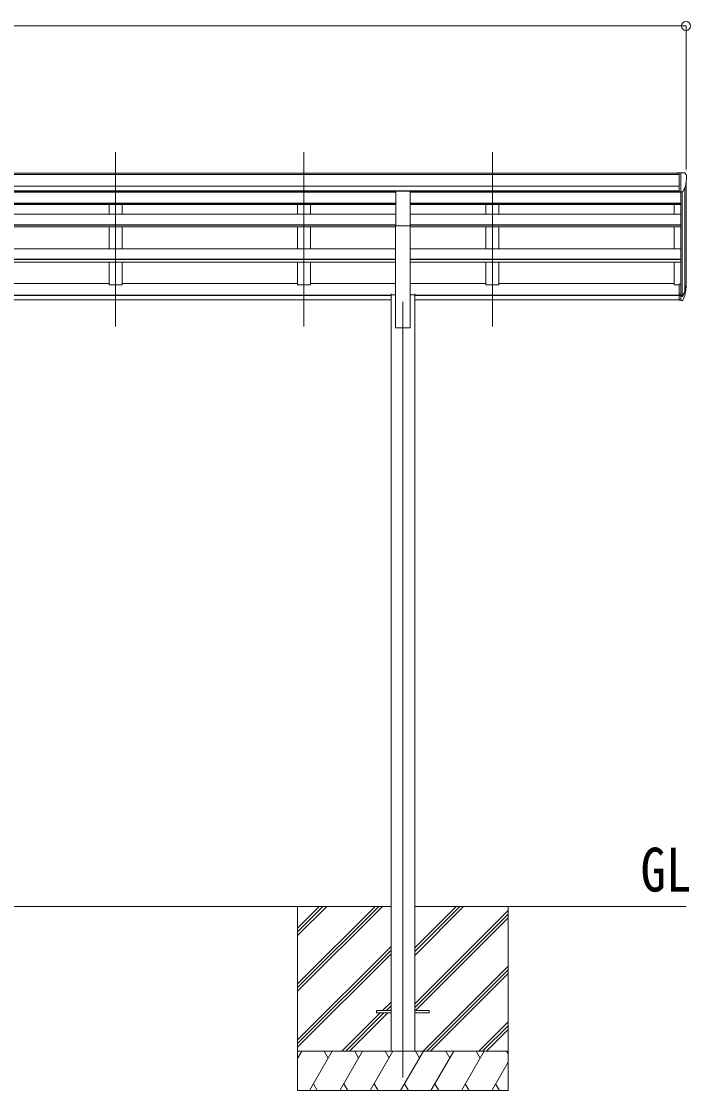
# Model space of a CAD drawing. Units: millimetres at full size; details may follow other scales. Extents: x -9783 to 33612, y -6828 to 13322.
# Drawn here: x 3383 to 5927, y -4198 to -132 of the extents above; entities that cross this region are included whole.
import ezdxf
from ezdxf.enums import TextEntityAlignment as Align

# ---------------------------------------------------------------- set-up
doc = ezdxf.new("R2010")
doc.units = ezdxf.units.MM
doc.header["$LTSCALE"] = 35
doc.header["$PDMODE"] = 32
doc.header["$PDSIZE"] = 35
for name, color, linetype, lineweight in [('0-0_0', 7, 'Continuous', 9), ('0-1_本体', 4, 'Continuous', 9), ('0-2_部品', 7, 'Continuous', 9), ('0-8_PARTS2', 2, 'Continuous', 9), ('0-A_寸法', 6, 'Continuous', 9)]:
    doc.layers.add(name, color=color, linetype=linetype, lineweight=lineweight)
doc.styles.add('ＭＳ ゴシック', font='')
doc.styles.get('ＭＳ ゴシック').set_extended_font_data('MS Gothic')

msp = doc.modelspace()

# ---------------------------------------------------------------- linework, layer by layer
at = {"layer": '0-0_0'}
for p, q in [((1978.53, -3498.19), (4788.13, -3498.19)), ((4433.33, -3498.19), (4433.33, -4198.19)), ((4433.33, -3792.37), (4727.51, -3498.19)), ((4433.33, -3806.51), (4741.65, -3498.19)), ((4433.33, -3820.66), (4755.8, -3498.19)), ((4433.33, -3608.52), (4543.66, -3498.19)), ((4433.33, -3594.38), (4529.52, -3498.19)), ((4433.33, -3580.24), (4515.38, -3498.19)), ((4878.53, -3498.19), (5909.33, -3498.19)), ((4878.53, -3683.82), (5064.16, -3498.19)), ((4878.53, -3669.68), (5050.02, -3498.19)), ((4878.53, -3655.54), (5035.88, -3498.19)), ((4878.53, -3867.67), (5233.33, -3512.87)), ((4878.53, -3881.81), (5233.33, -3527.02)), ((5233.33, -3498.19), (5233.33, -4198.19)), ((4880.79, -3893.69), (5233.33, -3541.16)), ((4433.33, -4004.5), (4788.13, -3649.71)), ((4433.33, -4018.64), (4788.13, -3663.85)), ((4433.33, -4032.79), (4788.13, -3677.99)), ((4910.14, -4048.19), (5233.33, -3725)), ((4924.28, -4048.19), (5233.33, -3739.15)), ((4938.43, -4048.19), (5233.33, -3753.29)), ((4756.27, -3893.69), (4788.13, -3861.84)), ((4601.77, -4048.19), (4747.27, -3902.69)), ((4615.92, -4048.19), (4761.42, -3902.69)), ((4630.06, -4048.19), (4775.56, -3902.69)), ((4770.42, -3893.69), (4788.13, -3875.98)), ((4784.56, -3893.69), (4788.13, -3890.12)), ((5122.27, -4048.19), (5233.33, -3937.14)), ((5136.42, -4048.19), (5233.33, -3951.28)), ((5150.56, -4048.19), (5233.33, -3965.42)), ((5233.33, -4048.19), (4433.33, -4048.19)), ((4433.33, -4075.7), (4449.21, -4048.19)), ((4478.08, -4198.19), (4564.68, -4048.19)), ((4549.68, -4074.17), (4534.68, -4048.19)), ((4593.55, -4198.19), (4680.15, -4048.19)), ((4665.15, -4074.18), (4650.15, -4048.19)), ((4709.02, -4198.19), (4795.62, -4048.19)), ((4780.62, -4074.18), (4765.62, -4048.19)), ((4824.49, -4198.19), (4911.09, -4048.19)), ((4896.09, -4074.18), (4881.09, -4048.19)), ((4939.96, -4198.19), (5026.56, -4048.19)), ((5011.56, -4074.18), (4996.56, -4048.19)), ((5055.43, -4198.19), (5142.03, -4048.19)), ((5112.03, -4048.19), (5127.03, -4074.17)), ((5227.5, -4048.19), (5233.33, -4058.29)), ((5170.9, -4198.19), (5233.33, -4090.06)), ((4493.08, -4172.21), (4508.08, -4198.19)), ((4608.55, -4172.21), (4623.55, -4198.19)), ((4724.02, -4172.21), (4739.02, -4198.19)), ((4839.49, -4172.21), (4854.49, -4198.19)), ((4954.96, -4172.21), (4969.96, -4198.19)), ((5070.43, -4172.21), (5085.43, -4198.19)), ((5185.9, -4172.21), (5200.9, -4198.19)), ((4433.33, -4198.19), (5233.33, -4198.19))]:
    msp.add_line(p, q, dxfattribs=at)
at = {"layer": '0-1_本体'}
for p, q in [((883.83, -709.64), (5882.83, -709.64)), ((883.83, -714.99), (5882.83, -714.99)), ((883.83, -758.52), (5882.83, -758.52)), ((5905.05, -765.2), (5905.05, -1157.95)), ((5909.33, -1135.38), (5909.33, -746.4)), ((883.83, -776.19), (5882.83, -776.19)), ((1960.83, -778.57), (4805.83, -778.57)), ((1960.83, -781.57), (4805.83, -781.57)), ((3716.33, -778.57), (3716.33, -781.57)), ((3766.33, -778.57), (3766.33, -781.57)), ((4432.33, -778.57), (4432.33, -781.57)), ((4482.33, -778.57), (4482.33, -781.57)), ((4860.83, -778.57), (5882.83, -778.57)), ((4860.83, -781.57), (5889.33, -781.57)), ((5148.33, -778.57), (5148.33, -781.57)), ((5198.33, -778.57), (5198.33, -781.57)), ((5864.33, -781.57), (5864.33, -778.57)), ((5889.33, -781.02), (5889.33, -1131.52)), ((5895.33, -780.55), (5895.33, -1175.95)), ((4805.83, -823.72), (1960.83, -823.72)), ((4805.83, -825.12), (1960.83, -825.12)), ((4805.83, -828.89), (1960.83, -828.89)), ((3716.33, -828.89), (3716.33, -864.96)), ((3766.33, -828.89), (3766.33, -864.96)), ((4432.33, -828.89), (4432.33, -864.96)), ((4482.33, -828.89), (4482.33, -864.96)), ((5889.33, -823.72), (4860.83, -823.72)), ((5889.33, -825.12), (4860.83, -825.12)), ((5889.33, -828.89), (4860.83, -828.89)), ((5148.33, -828.89), (5148.33, -864.96)), ((5198.33, -828.89), (5198.33, -864.96)), ((5864.33, -864.96), (5864.33, -828.89)), ((4805.83, -864.96), (1960.83, -864.96)), ((5889.33, -864.96), (4860.83, -864.96)), ((4805.83, -905.7), (1960.83, -905.7)), ((4805.83, -907.18), (1960.83, -907.18)), ((4805.83, -913.98), (1960.83, -913.98)), ((3716.33, -913.98), (3716.33, -997.33)), ((3766.33, -913.98), (3766.33, -997.33)), ((4432.33, -913.98), (4432.33, -997.33)), ((4482.33, -913.98), (4482.33, -997.33)), ((4805.83, -1298.21), (4805.83, -909.98)), ((5889.33, -905.7), (4860.83, -905.7)), ((5889.33, -907.18), (4860.83, -907.18)), ((4860.83, -1298.21), (4860.83, -909.98)), ((5889.33, -913.98), (4860.83, -913.98)), ((5148.33, -913.98), (5148.33, -997.33)), ((5198.33, -913.98), (5198.33, -997.33)), ((5864.33, -997.33), (5864.33, -913.98)), ((1960.83, -997.33), (4805.83, -997.33)), ((4860.83, -997.33), (5889.33, -997.33)), ((4805.83, -1036.54), (1960.83, -1036.54)), ((4805.83, -1038.01), (1960.83, -1038.01)), ((4805.83, -1047.68), (1960.83, -1047.68)), ((3716.33, -1047.5), (3716.33, -1133.75)), ((3766.33, -1047.5), (3766.33, -1133.75)), ((4432.33, -1047.5), (4432.33, -1133.75)), ((4482.33, -1047.5), (4482.33, -1133.75)), ((5889.33, -1036.54), (4860.83, -1036.54)), ((5889.33, -1038.01), (4860.83, -1038.01)), ((5889.33, -1047.68), (4860.83, -1047.68)), ((5148.33, -1047.5), (5148.33, -1133.75)), ((5198.33, -1047.5), (5198.33, -1133.75)), ((5864.33, -1133.75), (5864.33, -1047.68)), ((3050.33, -1128.93), (3716.33, -1128.93)), ((3766.33, -1133.73), (3716.33, -1133.73)), ((3766.33, -1128.93), (4432.33, -1128.93)), ((4482.33, -1133.73), (4432.33, -1133.73)), ((4482.33, -1128.93), (4805.83, -1128.93)), ((4860.83, -1128.93), (5148.33, -1128.93)), ((5198.33, -1133.73), (5148.33, -1133.73)), ((5198.33, -1128.93), (5864.33, -1128.93)), ((5864.33, -1133.73), (5882.83, -1133.73)), ((1978.53, -1173.23), (4788.13, -1173.23)), ((1978.53, -1174.61), (4788.13, -1174.61)), ((4788.13, -1171.83), (4805.83, -1171.83)), ((4788.33, -1168.19), (4788.33, -4048.19)), ((4860.83, -1171.83), (4878.53, -1171.83)), ((4878.33, -1168.19), (4878.33, -4048.19)), ((4878.53, -1173.23), (5882.83, -1173.23)), ((4878.53, -1174.61), (5882.83, -1174.61)), ((1978.53, -1191.79), (4788.13, -1191.79)), ((4878.53, -1191.79), (5882.83, -1191.79)), ((4805.83, -1298.21), (4860.83, -1298.21))]:
    msp.add_line(p, q, dxfattribs=at)
at = {"layer": '0-2_部品'}
for p, q in [((5883.03, -708.04), (5873.03, -708.13)), ((5873.03, -709.64), (5873.03, -708.13)), ((5883.03, -780.02), (5883.03, -708.04)), ((5901.53, -708.04), (5883.03, -708.04)), ((5889.53, -781.02), (5889.53, -708.04)), ((5901.53, -708.04), (5903.86, -708.18)), ((5904.62, -708.61), (5908.69, -714.42)), ((5911.53, -717.41), (5911.53, -718.04)), ((5897.16, -779.21), (5906.43, -763.15)), ((4806.03, -778.28), (4861.03, -778.28)), ((4806.03, -909.98), (4806.03, -778.28)), ((4861.03, -909.98), (4861.03, -778.28)), ((5883.03, -780.02), (5889.53, -780.02)), ((5889.53, -781.02), (5894.74, -780.71)), ((4806.03, -909.98), (4861.03, -909.98)), ((5883.03, -1131.52), (5883.03, -1192.58)), ((5883.03, -1131.52), (5889.53, -1131.52)), ((5889.53, -1131.52), (5889.53, -1193.4)), ((5883.03, -1169.83), (5889.53, -1169.83)), ((5883.03, -1175.23), (5889.53, -1175.23)), ((5889.53, -1176.23), (5894.67, -1176.23)), ((5889.53, -1178.23), (5894.38, -1178.23)), ((5895.97, -1175.48), (5905.72, -1157.06)), ((5907.14, -1157.56), (5896.98, -1176.73)), ((5904.55, -1174.41), (5896.98, -1191.9)), ((5883.03, -1192.58), (5889.53, -1192.58)), ((5889.53, -1193.4), (5894.38, -1193.4))]:
    msp.add_line(p, q, dxfattribs=at)
at = {"layer": '0-2_部品', "color": 4}
for p, q in [((4733.53, -3893.69), (4733.53, -3902.69)), ((4788.33, -3893.69), (4733.53, -3893.69)), ((4788.33, -3902.69), (4733.53, -3902.69)), ((4933.13, -3893.69), (4878.33, -3893.69))]:
    msp.add_line(p, q, dxfattribs=at)
msp.add_lwpolyline([(4933.13, -3893.69), (4933.13, -3902.69), (4878.33, -3902.69)], dxfattribs=at)
at = {"layer": '0-2_部品'}
for centre, radius, start, end in [((5903.8, -709.18), 1, 35, 86.5), ((5709.53, -718.04), 202, 347.09739, 0), ((5908.53, -717.41), 3, 0, 87), ((5894.56, -777.71), 3, 273.5, 330), ((5821.58, -1131.11), 88.05, 342.78929, 2.77608), ((5820.87, -1135.39), 89.07, 345.58812, 5.50424), ((5894.38, -1175.23), 3, 270, 330), ((5894.67, -1174.73), 1.5, 270, 330), ((5776.31, -1138.33), 133.22, 344.28698, 356.72013), ((5894.38, -1190.4), 3, 270, 330)]:
    msp.add_arc(centre, radius, start, end, dxfattribs=at)
at = {"layer": '0-8_PARTS2'}
for p, q in [((3741.33, -1291.99), (3741.33, -629.46)), ((4457.33, -1291.99), (4457.33, -629.46)), ((5173.33, -1291.99), (5173.33, -629.46)), ((4833.33, -1198.19), (4833.33, -4148.19))]:
    msp.add_line(p, q, dxfattribs=at)
at = {"layer": '0-A_寸法'}
for p, q in [((857.33, -149.84), (5909.33, -149.84)), ((5909.33, -149.84), (5909.33, -695.46))]:
    msp.add_line(p, q, dxfattribs=at)
msp.add_point((5909.33, -149.84), dxfattribs=at)

# ---------------------------------------------------------------- texts
at = {"layer": '0-0_0', "style": 'ＭＳ ゴシック', "width": 0.85}
msp.add_text('GL', height=166.8, dxfattribs=at).set_placement((5736.55, -3491.26), align=Align.BOTTOM_LEFT)

doc.saveas('drawing.dxf')
